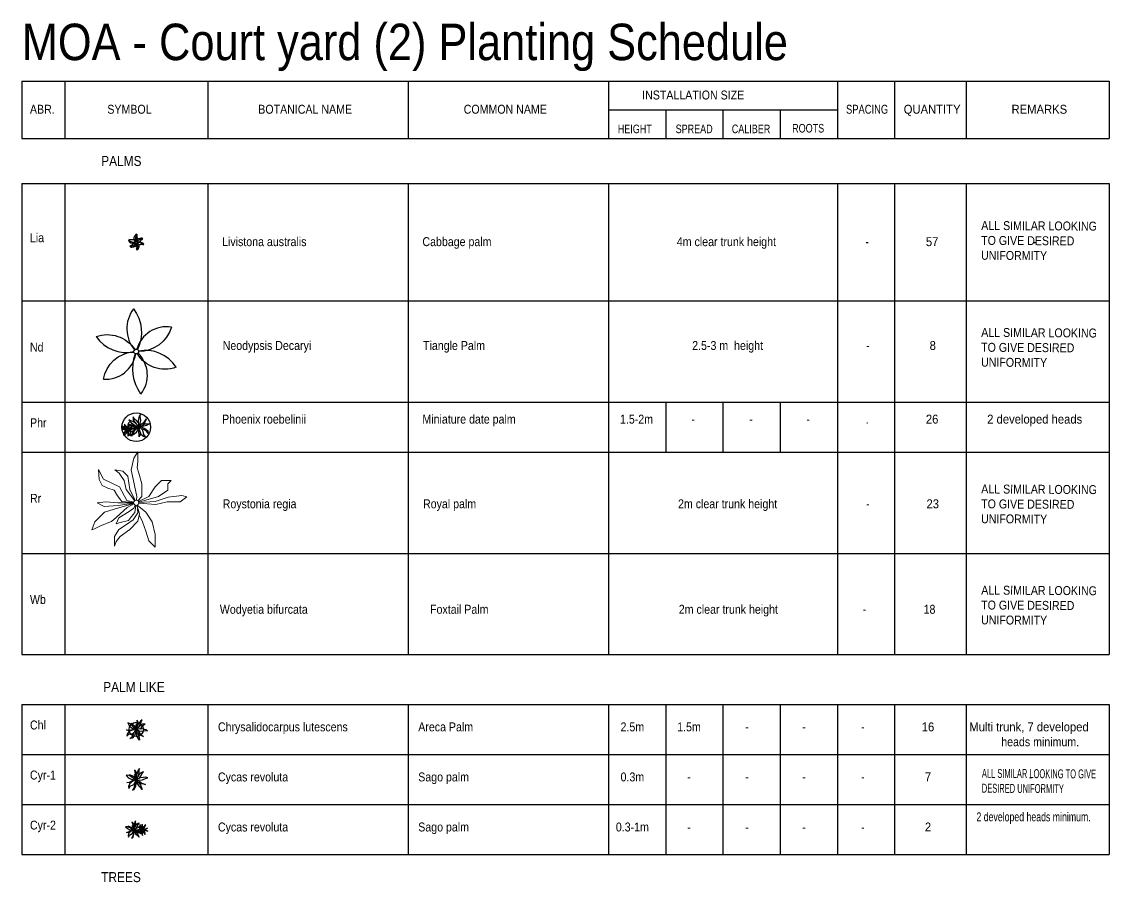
# Model space of a CAD drawing. Extents: x -2743 to -1606, y 314 to 679.
# Drawn here: x -1854.1 to -1778.1, y 579.7 to 639.9 of the extents above; entities that cross this region are included whole.
import ezdxf
from ezdxf.enums import TextEntityAlignment as Align

# ---------------------------------------------------------------- set-up
doc = ezdxf.new("R2010")
doc.units = 0
doc.header["$MEASUREMENT"] = 0
for name, color, linetype in [('Chrysalidocarpus lutescens', 71, 'Continuous'), ('Cycas revoluta', 71, 'Continuous'), ('Cycas revoluta-2HEAD', 71, 'Continuous'), ('L-PLNT-TAB', 1, 'Continuous'), ('LA-PALM-Livistona australis', 71, 'Continuous'), ('LA-PLNT-DESIGN TEXT', 63, 'Continuous'), ('LA-PLNT-TABLE LINE', 202, 'Continuous'), ('Neodypsis Decaryi', 71, 'Continuous'), ('Phoenix roebelinii', 71, 'Continuous')]:
    doc.layers.add(name, color=color, linetype=linetype)
doc.layers.add('L-Palm-Roystonia regia', color=71, linetype='Continuous', lineweight=0)
doc.styles.add('PLNT-LEG', font='arial.ttf', dxfattribs={"width": 0.85})

# ---------------------------------------------------------------- blocks, each defined once
blk = doc.blocks.new('TABLE HEAD')
at = {"layer": 'L-PLNT-TAB'}
for p, q in [((0, 4000), (0, 0)), ((0, 4000), (76000, 4000)), ((3000, 4000), (3000, 0)), ((13000, 4000), (13000, 0)), ((27000, 4000), (27000, 0)), ((41000, 4000), (41000, 0)), ((57000, 4000), (57000, 0)), ((57000, 4000), (57000, 0)), ((61000, 4000), (61000, 0)), ((66000, 4000), (66000, 0)), ((76000, 4000), (76000, 0)), ((41000, 2000), (57000, 2000)), ((45000, 2000), (45000, 0)), ((49000, 2000), (49000, 0)), ((49000, 2000), (49000, 0)), ((53000, 2000), (53000, 0)), ((53000, 2000), (53000, 0)), ((0, 0), (76000, 0))]:
    blk.add_line(p, q, dxfattribs=at)
at = {"style": 'PLNT-LEG', "width": 0.85}
blk.add_text('INSTALLATION SIZE', height=625, dxfattribs=at).set_placement((46924, 3038), align=Align.MIDDLE_CENTER)
at = {"style": 'PLNT-LEG'}
for s, height, width, p in [('ABR.', 625, 0.85, (1439, 1729)), ('SYMBOL', 625, 0.85, (7527, 1729)), ('BOTANICAL NAME', 625, 0.85, (19806, 1729)), ('COMMON NAME', 625, 0.85, (33792, 1729)), ('SPACING', 625, 0.75, (59078, 1729)), ('QUANTITY', 625, 0.9, (63622, 1729)), ('REMARKS', 625, 0.9, (71114, 1729)), ('HEIGHT', 600, 0.75, (42844, 370)), ('SPREAD', 600, 0.75, (46992, 370)), ('CALIBER', 600, 0.75, (50966, 370)), ('ROOTS', 600, 0.75, (54958, 415))]:
    blk.add_text(s, height=height, dxfattribs=dict(at, width=width)).set_placement(p, align=Align.CENTER)
blk = doc.blocks.new('PL-TAB')
at = {"style": 'PLNT-LEG'}
for tag, width, p in [('ABRV.', 0.85, (1.439, 0)), ('SYMBOL', 0.85, (7.527, 0)), ('HEIGHT', 0.85, (42.963, 0)), ('SPREAD', 0.85, (46.921, 0)), ('CALIBER', 0.85, (50.966, 0)), ('ROOTS', 0.85, (54.958, 0)), ('SPACING', 0.75, (59.078, 0)), ('QUANTITY', 0.9, (63.622, 0)), ('REMARKS', 0.9, (69.211, 0))]:
    blk.add_attdef(tag, text='', height=0.625, dxfattribs=dict(at, width=width)).set_placement(p, align=Align.CENTER)
at = {"style": 'PLNT-LEG', "width": 0.85}
for tag, p in [('BOTANICAL-NAME', (14, 0)), ('COMMON-NAME', (28, 0))]:
    blk.add_attdef(tag, p, '', height=0.625, dxfattribs=at)
blk = doc.blocks.new('PL-B-LA-PL-TAB')
at = {"style": 'PLNT-LEG'}
for tag, width, p in [('ABRV.', 0.85, (1.439, 0)), ('SYMBOL', 0.85, (7.527, 0)), ('HEIGHT', 0.85, (42.963, 0)), ('SPREAD', 0.85, (46.921, 0)), ('CALIBER', 0.85, (50.966, 0)), ('ROOTS', 0.85, (54.958, 0)), ('SPACING', 0.75, (59.078, 0)), ('QUANTITY', 0.9, (63.622, 0)), ('REMARKS', 0.9, (69.211, 0))]:
    blk.add_attdef(tag, text='', height=0.625, dxfattribs=dict(at, width=width)).set_placement(p, align=Align.CENTER)
at = {"style": 'PLNT-LEG', "width": 0.85}
for tag, p in [('BOTANICAL-NAME', (14, 0)), ('COMMON-NAME', (28, 0))]:
    blk.add_attdef(tag, p, '', height=0.625, dxfattribs=at)
blk = doc.blocks.new('LIVISTONA AUSTRALIS')
blk.add_circle((0, 0), 0.0629)
for centre, radius, start, end in [((-0.107, 0.663), 0.673, 229.68436, 273.80141), ((-0.456, -0.099), 0.261, 78.04568, 108.19508), ((-0.33, 0.192), 0.212, 192.50095, 230.19917), ((-0.138, 0.633), 0.63, 230.65565, 276.8738), ((-0.241, 0.226), 0.299, 221.18147, 303.33505), ((-0.201, -2.293), 2.457, 91.45419, 94.67535), ((-0.233, 0.01), 0.157, 3.92858, 101.40373), ((0.078, 0.276), 0.244, 127.85507, 243.77638), ((0.095, 0.365), 0.197, 102.18659, 148.21831), ((0.463, 0.229), 0.526, 142.40689, 199.55913), ((0.407, 0.262), 0.462, 140.54872, 205.87597), ((-0.173, 0.251), 0.243, 308.99166, 13.85829), ((0.228, 0.055), 0.196, 96.86902, 182.12721), ((0.701, -0.71), 1.001, 104.37922, 131.3981), ((0.241, 0.388), 0.195, 164.13274, 203.79742), ((0.631, -0.511), 0.791, 103.04443, 136.93758), ((-0.02, 0.499), 0.0932, 322.12908, 37.26777), ((0.143, 0.187), 0.175, 240.26261, 328.91487), ((0.209, -0.139), 0.186, 121.99405, 135.59986), ((0.209, 0.472), 0.222, 268.72557, 299.90446), ((0.209, -0.139), 0.186, 53.63483, 77.81061), ((0.463, -0.039), 0.217, 107.81394, 141.40431), ((0.377, 0.119), 0.17, 58.78141, 109.61161), ((1.865, 2.656), 3.063, 239.71197, 241.98015), ((0.323, 0.301), 0.151, 298.78355, 346.0482), ((-0.392, 0.129), 0.418, 261.58741, 332.72806), ((-0.344, -0.376), 0.139, 96.52893, 140.23022), ((-0.393, 0.093), 0.383, 261.6342, 337.12415), ((-0.341, -0.222), 0.127, 211.9111, 290.68495), ((-0.472, 0.024), 0.285, 293.0934, 317.99012), ((-0.377, 0.559), 0.904, 275.13242, 284.97791), ((-0.088, -0.262), 0.197, 77.26735, 150.7864), ((-0.186, -0.151), 0.168, 284.88341, 25.84511), ((0.251, -0.21), 0.264, 146.0736, 211.04067), ((0.144, -0.465), 0.124, 166.56124, 214.50336), ((-0.25, -0.312), 0.368, 323.76994, 42.45898), ((-0.104, -0.39), 0.136, 339.6927, 18.51595), ((-0.284, -0.296), 0.406, 324.36677, 37.30448), ((0.036, -0.404), 0.131, 272.26963, 347.75922), ((-0.046, -0.291), 0.253, 326.20407, 68.65024), ((0.058, -0.931), 0.909, 59.05194, 90.12902), ((-0.021, -1.083), 1.08, 59.60166, 85.48603), ((0.26, 0.032), 0.195, 196.65273, 281.07857), ((0.336, -1.196), 1.038, 82.84242, 92.10817), ((0.389, -0.187), 0.144, 13.40025, 75.28381), ((0.489, -0.115), 0.0561, 245.35709, 316.40205)]:
    blk.add_arc(centre, radius, start, end)
blk.add_text('LANDCADD 1987', height=0.000000589, rotation=225).set_placement((-0.008, 0.007))
blk = doc.blocks.new('Phoenix roebelinii')
for p, q in [((-2.81, 1.3), (-2.97, 2.05)), ((-2.97, 2.05), (-2.51, 1.47)), ((-1.93, 0.6), (-2.81, 1.3)), ((-2.51, 1.47), (-1.59, 0.88)), ((-1.52, 2.96), (-2.17, 3.08)), ((-2.17, 3.08), (-1.58, 2.41)), ((-0.95, 0.18), (-1.93, 0.6)), ((-1.59, 0.88), (-0.85, 0.68)), ((-1.58, 2.41), (-1.32, 1.14)), ((-0.72, 2.37), (-1.52, 2.96)), ((-1.32, 1.14), (-0.65, 0.5)), ((-0.95, 0.18), (-0.12, 0.02)), ((-0.23, 1.23), (-0.72, 2.37)), ((-0.65, 0.5), (-0.1, 0.08)), ((-0.02, 0.12), (-0.23, 1.23)), ((-0.58, -0.03), (-1.17, -0.04)), ((0.21, -1.18), (0.66, -1.76)), ((0.66, -1.76), (1.27, -2.16)), ((1.27, -2.16), (1.78, -2.91))]:
    blk.add_line(p, q)
for points in [[(-0.09, -0.09), (-0.72, -0.77), (-1.64, -1.41), (-2.33, -2.43), (-1.83, -1.32), (-1.13, -0.32), (-0.48, 0.02), (-0.12, 0.01)], [(-0.45, 1.81), (-0.5, 2.44), (-0.17, 3.19), (-0.21, 2.32), (0.03, 1.27), (0.11, 0.61)], [(0.07, 0.1), (0.54, 0.73), (1.15, 1.18), (1.81, 1.9), (2.16, 2.78)], [(0.11, 0.05), (1.13, 0.55), (1.98, 1.67), (1.39, 1.44)], [(0.48, -0.06), (1.07, -0.17), (1.8, 0.07), (1.06, 0.08), (0.46, 0.22)], [(-1.27, -0.52), (-2.1, -0.89), (-3.56, -1.03), (-2.85, -0.69), (-2.36, -0.31), (-1.17, -0.04)], [(-0.06, -0.11), (-0.46, -0.92), (-0.6, -1.89), (-0.36, -3.18), (-0.44, -3.73), (-0.09, -3.17), (0.08, -2.35), (0.16, -1.36), (0.01, -0.12)], [(0.09, -0.09), (1.02, -1), (1.88, -1.46), (2.77, -1.75), (3.11, -1.98), (2.76, -1.44), (1.87, -0.8), (1.08, -0.3), (0.55, -0.09), (0.12, -0.02)], [(1.78, -2.91), (1.7, -2.02), (1.33, -1.39), (0.68, -0.7)], [(1.68, -0.7), (2.16, -0.71), (2.84, -0.43), (3.08, -0.23), (2.52, -0.26), (1.55, -0.26), (0.97, -0.19)]]:
    blk.add_lwpolyline(points)
blk.add_circle((0, 0), 0.131)
blk.add_arc((3.17, -0.24), 3.18, 108.5551, 173.4273)
blk = doc.blocks.new('Phoenix roebelinii-2HEAD')
at = {"layer": 'Defpoints'}
blk.add_circle((0, 0), 1, dxfattribs=at)
at = {"layer": 'Phoenix roebelinii', "rotation": 297.2304337631967}
for p, xscale, yscale, zscale in [((-0.124, 0.132), 0.2279622807606665, 0.2279622807606665, 0.2279622807606665), ((0.438, -0.426), 0.1367773684563999, 0.1367773684563999, 0.1367773684563999)]:
    blk.add_blockref('Phoenix roebelinii', p, dxfattribs=dict(at, xscale=xscale, yscale=yscale, zscale=zscale))
blk = doc.blocks.new('Roystonia regia')
at = {"layer": 'L-Palm-Roystonia regia'}
for p, q in [((-0.162, 3.117), (-0.346, 2.308)), ((0.123, 3.554), (-0.162, 3.117)), ((0.123, 2.898), (0.123, 3.554)), ((-2.63, 2.33), (-2.589, 1.631)), ((-2.283, 1.653), (-2.63, 2.33)), ((-1.488, 2.308), (-1.182, 2.068)), ((-0.937, 2.221), (-1.488, 2.308)), ((-0.346, 2.308), (-0.121, 1.216)), ((0.062, 2.439), (0.123, 2.898)), ((0.185, 2.068), (0.062, 2.439)), ((-2.589, 1.631), (-2.385, 1.216)), ((-1.161, 1.106), (-2.283, 1.653)), ((-1.182, 2.068), (-0.835, 1.565)), ((-0.59, 1.85), (-0.937, 2.221)), ((-0.835, 1.565), (-0.692, 0.932)), ((-0.448, 0.932), (-0.59, 1.85)), ((0.388, 1.325), (0.185, 2.068)), ((1.33, 1.108), (1.774, 1.552)), ((1.774, 1.552), (2.439, 1.552)), ((2.439, 1.552), (2.217, 1.33)), ((-2.385, 1.216), (-1.977, 1.019)), ((-1.977, 1.019), (-1.549, 0.888)), ((-1.549, 0.888), (-1.304, 0.495)), ((-0.652, 0.167), (-1.161, 1.106)), ((-0.692, 0.932), (-0.107, 0.144)), ((-0.078, 0.162), (-0.448, 0.932)), ((-0.121, 1.216), (0.042, 0.429)), ((0.388, 0.451), (0.388, 1.325)), ((0.887, 0.443), (1.33, 1.108)), ((2.217, 0.887), (1.552, 0.443)), ((2.217, 1.33), (2.217, 0.887)), ((-2.732, -0.008), (-2.12, 0.058)), ((-2.12, 0.058), (-1.284, -0.008)), ((-1.304, 0.495), (-0.998, 0.08)), ((-0.998, 0.08), (-0.179, 0.014)), ((-0.174, 0.045), (-0.652, 0.167)), ((0.042, 0.429), (0.018, 0.179)), ((0.117, 0.136), (0.388, 0.451)), ((0.161, 0.08), (0.887, 0.443)), ((1.552, 0.443), (0.173, 0.049)), ((0.179, 0.014), (1.327, 0.101)), ((1.327, 0.101), (2.224, 0.386)), ((2.163, 0.058), (1.368, -0.117)), ((3.06, 0.058), (2.163, 0.058)), ((2.224, 0.386), (3.183, 0.517)), ((3.529, 0.407), (3.06, 0.058)), ((3.183, 0.517), (3.529, 0.407)), ((-2.242, -0.27), (-2.732, -0.008)), ((-2.217, -0.665), (-2.439, -0.887)), ((-1.263, -0.183), (-2.242, -0.27)), ((-1.552, -0.443), (-2.217, -0.665)), ((-0.173, -0.049), (-1.552, -0.443)), ((-1.386, -1.013), (-0.631, -0.335)), ((-1.284, -0.008), (-0.18, -0.001)), ((-0.178, -0.026), (-1.263, -0.183)), ((-0.488, -0.62), (-1.223, -1.057)), ((-0.631, -0.335), (-0.159, -0.084)), ((-0.162, -0.379), (-0.488, -0.62)), ((-0.325, -0.969), (-0.101, -0.685)), ((-0.203, -1.188), (0.123, -0.707)), ((-0.071, -0.166), (-0.162, -0.379)), ((-0.101, -0.685), (-0.026, -0.178)), ((0.05, -0.173), (0.225, -0.773)), ((0.062, -0.161), (0.665, -0.665)), ((0.123, -0.707), (0.062, -0.161)), ((1.368, -0.117), (0.179, -0.015)), ((0.665, -0.665), (1.108, -1.33)), ((-2.882, -1.33), (-3.099, -1.887)), ((-2.439, -0.887), (-2.882, -1.33)), ((-2.487, -1.603), (-1.732, -1.297)), ((-1.732, -1.297), (-1.386, -1.013)), ((-1.223, -1.057), (-1.406, -1.472)), ((-1.406, -1.472), (-1.121, -1.385)), ((-1.223, -1.865), (-0.611, -1.472)), ((-1.121, -1.385), (-0.55, -1.232)), ((-0.611, -1.472), (-0.203, -1.188)), ((-0.55, -1.232), (-0.325, -0.969)), ((0.123, -1.275), (-0.448, -1.865)), ((0.225, -0.773), (0.123, -1.275)), ((0.443, -1.33), (0.222, -0.887)), ((0.665, -1.995), (0.443, -1.33)), ((1.108, -1.33), (1.33, -2.217)), ((-3.099, -1.887), (-2.915, -1.821)), ((-2.915, -1.821), (-2.487, -1.603)), ((-1.508, -2.368), (-1.223, -1.865)), ((-0.448, -1.865), (-1.121, -2.368)), ((0.887, -2.66), (0.665, -1.995)), ((1.33, -2.217), (1.33, -3.104)), ((-1.528, -3.023), (-1.508, -2.368)), ((-1.406, -2.717), (-1.528, -3.023)), ((-1.121, -2.368), (-1.406, -2.717)), ((1.33, -3.104), (0.887, -2.66))]:
    blk.add_line(p, q, dxfattribs=at)
blk.add_circle((0, 0), 0.18, dxfattribs=at)
blk = doc.blocks.new('Neodypsis Decaryi')
at = {"extrusion": (0, 0, -1)}
blk.add_lwpolyline([(0.093, 0.003, 1), (-0.093, -0.003, 1), (0.093, 0.003)], format="xyb", close=True, dxfattribs=at)
for centre, radius, start, end in [((0.894, 0.882), 1.256, 142.4942, 220.3419), ((1.175, -0.244), 1.2, 81.4206, 163.8052), ((-0.347, 1.425), 1.467, 215.2636, 280.0425), ((0.354, -1.358), 1.403, 32.6241, 100.807), ((-1.183, 0.121), 1.189, 266.3415, 349.6439), ((-0.748, -0.91), 1.178, 321.7607, 46.0455)]:
    blk.add_arc(centre, radius, start, end)
for centre, radius, start, end in [((1.299, 0.746), 1.498, 143.0418, 206.2822), ((-0.084, 1.323), 1.325, 196.6724, 269.5975), ((1.118, -0.633), 1.285, 70.586, 146.2886), ((-0.005, -1.282), 1.282, 9.7222, 85.6128), ((-1.597, -0.657), 1.726, 325.2885, 19.2592), ((-1.097, 0.539), 1.222, 248.9279, 329.4419)]:
    blk.add_arc(centre, radius, start, end, dxfattribs=at)
blk = doc.blocks.new('Chrysalidocarpus lutescens')
at = {"layer": 'Chrysalidocarpus lutescens'}
for p, q in [((0.252, 0.044), (0.374, 0.141)), ((0.374, 0.141), (0.461, 0.27)), ((0.461, 0.27), (0.621, 0.379)), ((-0.632, -0.323), (-0.657, -0.463)), ((-0.657, -0.463), (-0.513, -0.337)), ((-0.506, -0.154), (-0.632, -0.323)), ((-0.513, -0.337), (-0.243, -0.281)), ((-0.263, -0.048), (-0.506, -0.154)), ((-0.436, -0.633), (-0.314, -0.536)), ((-0.277, -0.598), (-0.436, -0.633)), ((-0.314, -0.536), (-0.186, -0.338)), ((-0.128, -0.412), (-0.277, -0.598)), ((-0.026, -0.005), (-0.263, -0.048)), ((-0.243, -0.281), (-0.107, -0.139)), ((-0.186, -0.338), (-0.144, -0.181)), ((-0.037, -0.203), (-0.128, -0.412)), ((-0.107, -0.139), (-0.016, -0.021)), ((-0.037, -0.203), (-0.005, -0.026)), ((0.007, -0.125), (0.01, -0.25))]:
    blk.add_line(p, q, dxfattribs=at)
for points in [[(-0.385, -0.096), (-0.52, -0.106), (-0.679, -0.036), (-0.493, -0.045), (-0.27, 0.007), (-0.13, 0.023)], [(-0.021, 0.016), (-0.155, 0.116), (-0.251, 0.246), (-0.405, 0.386), (-0.592, 0.461)], [(-0.012, 0.024), (-0.116, 0.241), (-0.356, 0.421), (-0.307, 0.296)], [(0.014, 0.103), (0.036, 0.228), (-0.015, 0.384), (-0.016, 0.226), (-0.048, 0.098)], [(0.019, 0.019), (0.213, 0.217), (0.311, 0.402), (0.372, 0.589), (0.421, 0.662), (0.307, 0.588), (0.17, 0.398), (0.063, 0.229), (0.02, 0.118), (0.004, 0.026)], [(0.024, -0.012), (0.196, -0.098), (0.402, -0.128), (0.678, -0.076), (0.795, -0.093), (0.676, -0.02), (0.5, 0.017), (0.29, 0.035), (0.026, 0.003)], [(0.15, 0.358), (0.152, 0.461), (0.091, 0.605), (0.05, 0.656), (0.056, 0.538), (0.055, 0.33), (0.041, 0.206)], [(0.621, 0.379), (0.43, 0.362), (0.297, 0.283), (0.149, 0.145)], [(0.019, -0.018), (0.164, -0.154), (0.301, -0.35), (0.518, -0.497), (0.281, -0.389), (0.069, -0.241), (-0.005, -0.102), (-0.001, -0.027)], [(0.111, -0.271), (0.19, -0.448), (0.218, -0.759), (0.147, -0.608), (0.066, -0.502), (0.01, -0.25)]]:
    blk.add_lwpolyline(points, dxfattribs=at)
for radius in [0.5, 0.028]:
    blk.add_circle((0, 0), radius, dxfattribs=at)
blk.add_arc((0.051, 0.676), 0.678, 198.55511, 263.42729, dxfattribs=at)
blk = doc.blocks.new('CYCAS REVOLUTA')
at = {"linetype": 'ByBlock'}
for points in [[(0.014, 0.025), (0.152, 0.27), (0.199, 0.477), (0.209, 0.678), (0.238, 0.762), (0.145, 0.66), (0.061, 0.436), (0.002, 0.242), (-0.012, 0.121), (-0.003, 0.028)], [(-0.026, 0.01), (-0.183, 0.073), (-0.312, 0.175), (-0.5, 0.272), (-0.704, 0.296)], [(-0.019, 0.022), (-0.178, 0.206), (-0.462, 0.319), (-0.38, 0.21)], [(0.05, 0.4), (0.027, 0.493), (-0.071, 0.619), (-0.125, 0.658), (-0.088, 0.543), (-0.034, 0.339), (-0.014, 0.214)], [(-0.014, 0.105), (-0.026, 0.234), (-0.116, 0.374), (-0.076, 0.218), (-0.073, 0.084)], [(0.019, 0.005), (-0.019, -0.005)], [(0.005, -0.019), (-0.005, 0.019)], [(0.028, -0.006), (0.219, -0.044), (0.429, -0.019), (0.687, 0.105), (0.806, 0.119), (0.67, 0.16), (0.487, 0.15), (0.276, 0.112), (0.026, 0.011)], [(0.236, 0.11), (0.331, 0.238), (0.381, 0.388), (0.51, 0.537), (0.327, 0.47), (0.217, 0.357), (0.108, 0.182)], [(-0.353, -0.197), (-0.483, -0.242), (-0.658, -0.216), (-0.473, -0.175), (-0.267, -0.065), (-0.134, -0.012)], [(-0.026, -0.012), (-0.245, -0.117), (-0.456, -0.286), (-0.535, -0.485), (-0.523, -0.63), (-0.415, -0.468), (-0.164, -0.341), (-0.069, -0.165), (-0.011, -0.026)], [(-0.093, -0.216), (-0.094, -0.382), (-0.167, -0.61), (-0.261, -0.738), (-0.113, -0.661), (-0.016, -0.439), (0.017, -0.21), (0.002, -0.028)], [(0.025, -0.013), (0.202, -0.107), (0.388, -0.264), (0.641, -0.351), (0.379, -0.308), (0.132, -0.219), (0.022, -0.101), (0.006, -0.028)], [(0.181, -0.237), (0.306, -0.39), (0.416, -0.688), (0.305, -0.559), (0.198, -0.476), (0.076, -0.243), (0.04, -0.121)]]:
    blk.add_lwpolyline(points, dxfattribs=at)
blk.add_lwpolyline([(-0.704, 0.296, 0.290309), (-0.028, -0.005, 0.290309)], format="xyb", dxfattribs=at)
blk.add_circle((0, 0), 0.0285, dxfattribs=at)
blk = doc.blocks.new('Cycas revoluta-2HEAD')
at = {"layer": 'Cycas revoluta'}
for p, xscale, yscale, zscale, rotation in [((-0.17, 0), 0.8, 0.8, 0.8, 4.06245357334644), ((0.427, 0), 0.4999999999999999, 0.4999999999999999, 0.4999999999999999, 44.14046176595571)]:
    blk.add_blockref('CYCAS REVOLUTA', p, dxfattribs=dict(at, xscale=xscale, yscale=yscale, zscale=zscale, rotation=rotation))

msp = doc.modelspace()

# ---------------------------------------------------------------- linework, layer by layer
at = {"layer": 'LA-PLNT-TABLE LINE', "extrusion": (1.27242e-07, -1.99549e-18, 1)}
for p, q in [((-1854.059, 620.348), (-1778.059, 620.349)), ((-1854.059, 613.275), (-1778.059, 613.275)), ((-1854.059, 613.275), (-1778.059, 613.275)), ((-1854.059, 609.775), (-1778.059, 609.775)), ((-1854.059, 602.702), (-1778.059, 602.702)), ((-1854.059, 595.628), (-1778.059, 595.628))]:
    msp.add_line(p, q, dxfattribs=at)
at = {"layer": 'LA-PLNT-TABLE LINE', "extrusion": (1.27242e-07, -1.99549e-18, 1), "elevation": -0.12}
for points in [[(-1854.059, 628.574), (-1778.059, 628.574)], [(-1854.059, 628.574), (-1854.059, 595.628)], [(-1851.059, 628.574), (-1851.059, 595.628)], [(-1841.059, 628.574), (-1841.059, 595.628)], [(-1827.059, 628.574), (-1827.059, 595.628)], [(-1813.059, 628.574), (-1813.059, 595.628)], [(-1797.059, 628.574), (-1797.059, 595.628)], [(-1793.059, 628.574), (-1793.059, 595.628)], [(-1788.059, 628.574), (-1788.059, 595.628)], [(-1778.059, 628.574), (-1778.059, 595.628)], [(-1809.059, 613.275), (-1809.059, 609.775)], [(-1805.059, 613.275), (-1805.059, 609.775)], [(-1801.059, 613.275), (-1801.059, 609.775)], [(-1854.059, 592.138), (-1854.059, 581.638)], [(-1854.059, 592.138), (-1778.059, 592.138)], [(-1851.059, 592.138), (-1851.059, 581.638)], [(-1841.059, 592.138), (-1841.059, 581.638)], [(-1827.059, 592.138), (-1827.059, 581.638)], [(-1813.059, 592.138), (-1813.059, 581.638)], [(-1809.059, 592.138), (-1809.059, 581.638)], [(-1805.059, 592.138), (-1805.059, 581.638)], [(-1801.059, 592.138), (-1801.059, 581.638)], [(-1797.059, 592.138), (-1797.059, 581.638)], [(-1793.059, 592.138), (-1793.059, 581.638)], [(-1788.059, 592.138), (-1788.059, 581.638)], [(-1778.059, 592.138), (-1778.059, 581.638)], [(-1854.059, 588.638), (-1778.059, 588.638)], [(-1854.059, 588.638), (-1778.059, 588.638)], [(-1854.059, 585.138), (-1778.059, 585.138)], [(-1854.059, 581.638), (-1778.059, 581.638)]]:
    msp.add_lwpolyline(points, dxfattribs=at)

# ---------------------------------------------------------------- block references
at = {"layer": 'Chrysalidocarpus lutescens', "extrusion": (1.27242e-07, -1.99549e-18, 1), "rotation": 8.65857215290934e-05}
msp.add_blockref('Chrysalidocarpus lutescens', (-1846.059, 590.388, 0), dxfattribs=at)
at = {"layer": 'Cycas revoluta', "extrusion": (1.27242e-07, -1.99549e-18, 1), "rotation": 8.65857215290934e-05}
msp.add_blockref('CYCAS REVOLUTA', (-1846.059, 586.888, 0), dxfattribs=at)
at = {"layer": 'Cycas revoluta-2HEAD', "extrusion": (1.27242e-07, -1.99549e-18, 1), "rotation": 8.65857215290934e-05}
msp.add_blockref('Cycas revoluta-2HEAD', (-1846.059, 583.388, 0), dxfattribs=at)
at = {"layer": 'L-Palm-Roystonia regia', "extrusion": (1.27242e-07, -1.99549e-18, 1), "rotation": 8.65857215290934e-05}
msp.add_blockref('Roystonia regia', (-1846.059, 606.238, 0), dxfattribs=at)
at = {"layer": 'LA-PALM-Livistona australis', "extrusion": (1.27242e-07, -1.99549e-18, 1), "rotation": 8.65857215290934e-05}
msp.add_blockref('LIVISTONA AUSTRALIS', (-1846.059, 624.461, 0), dxfattribs=at)
at = {"layer": 'LA-PLNT-DESIGN TEXT', "extrusion": (1.27242e-07, -1.99549e-18, 1), "xscale": 0.001000000047497451, "yscale": 0.001000000047497451, "zscale": 0.001000000047497451}
msp.add_blockref('TABLE HEAD', (-1854.059, 631.713, 0), dxfattribs=at)
at = {"layer": 'LA-PLNT-DESIGN TEXT', "extrusion": (1.27242e-07, -1.99549e-18, 1)}
ref = msp.add_blockref('PL-TAB', (-1854.059, 624.185, 0), dxfattribs=dict(at, rotation=8.65857215290934e-05))
ref.add_attrib('REMARKS', '-', dxfattribs={"layer": '0', "extrusion": (1.27242e-07, -1.99549e-18, 1), "height": 0.625, "rotation": 0.00009, "style": 'PLNT-LEG', "width": 0.9}).set_placement((-1783.268, 624.185, 0), align=Align.CENTER)
ref.add_attrib('QUANTITY', '57', dxfattribs={"layer": '0', "extrusion": (1.27242e-07, -1.99549e-18, 1), "height": 0.625, "rotation": 0.00009, "style": 'PLNT-LEG', "width": 0.9}).set_placement((-1790.437, 624.185, 0), align=Align.CENTER)
ref.add_attrib('SPACING', '-', dxfattribs={"layer": '0', "extrusion": (1.27242e-07, -1.99549e-18, 1), "height": 0.625, "rotation": 0.00009, "style": 'PLNT-LEG', "width": 0.75}).set_placement((-1794.982, 624.185, 0), align=Align.CENTER)
ref.add_attrib('HEIGHT', '4m clear trunk height', dxfattribs={"layer": '0', "extrusion": (1.27242e-07, -1.99549e-18, 1), "height": 0.625, "rotation": 0.00009, "style": 'PLNT-LEG', "width": 0.85}).set_placement((-1804.814, 624.185, 0), align=Align.CENTER)
ref.add_attrib('COMMON-NAME', 'Cabbage palm', (-1826.059, 624.185, 0), dxfattribs={"layer": '0', "extrusion": (1.27242e-07, -1.99549e-18, 1), "height": 0.625, "rotation": 0.00009, "style": 'PLNT-LEG', "width": 0.85})
ref.add_attrib('BOTANICAL-NAME', 'Livistona australis', (-1840.059, 624.185, 0), dxfattribs={"layer": '0', "extrusion": (1.27242e-07, -1.99549e-18, 1), "height": 0.625, "rotation": 0.00009, "style": 'PLNT-LEG', "width": 0.85})
ref.add_attrib('ABRV.', 'Lia', dxfattribs={"layer": '0', "extrusion": (1.27242e-07, -1.99549e-18, 1), "height": 0.625, "rotation": 0.00009, "style": 'PLNT-LEG', "width": 0.85}).set_placement((-1852.991, 624.461, 0), align=Align.CENTER)
ref = msp.add_blockref('PL-B-LA-PL-TAB', (-1854.015, 616.925, 0), dxfattribs=dict(at, rotation=8.65857215290934e-05))
ref.add_attrib('QUANTITY', '8', dxfattribs={"layer": '0', "extrusion": (1.27242e-07, -1.99549e-18, 1), "height": 0.625, "rotation": 0.00009, "style": 'PLNT-LEG', "width": 0.9}).set_placement((-1790.393, 616.925, 0), align=Align.CENTER)
ref.add_attrib('SPACING', '-', dxfattribs={"layer": '0', "extrusion": (1.27242e-07, -1.99549e-18, 1), "height": 0.625, "rotation": 0.00009, "style": 'PLNT-LEG', "width": 0.75}).set_placement((-1794.937, 616.925, 0), align=Align.CENTER)
ref.add_attrib('HEIGHT', '2.5-3 m  height', dxfattribs={"layer": '0', "extrusion": (1.27242e-07, -1.99549e-18, 1), "height": 0.625, "rotation": 0.00009, "style": 'PLNT-LEG', "width": 0.85}).set_placement((-1804.73, 616.925, 0), align=Align.CENTER)
ref.add_attrib('COMMON-NAME', 'Tiangle Palm', (-1826.015, 616.925, 0), dxfattribs={"layer": '0', "extrusion": (1.27242e-07, -1.99549e-18, 1), "height": 0.625, "rotation": 0.00009, "style": 'PLNT-LEG', "width": 0.85})
ref.add_attrib('BOTANICAL-NAME', 'Neodypsis Decaryi', (-1840.015, 616.925, 0), dxfattribs={"layer": '0', "extrusion": (1.27242e-07, -1.99549e-18, 1), "height": 0.625, "rotation": 0.00009, "style": 'PLNT-LEG', "width": 0.85})
ref.add_attrib('ABRV.', 'Nd', dxfattribs={"layer": '0', "extrusion": (1.27242e-07, -1.99549e-18, 1), "height": 0.625, "rotation": 0.00009, "style": 'PLNT-LEG', "width": 0.85}).set_placement((-1853.012, 616.812, 0), align=Align.CENTER)
ref = msp.add_blockref('PL-TAB', (-1854.059, 611.775, 0), dxfattribs=dict(at, rotation=8.65857215290934e-05))
ref.add_attrib('REMARKS', '2 developed heads', dxfattribs={"layer": '0', "extrusion": (1.27242e-07, -1.99549e-18, 1), "height": 0.625, "rotation": 0.00009, "style": 'PLNT-LEG', "width": 0.9}).set_placement((-1783.268, 611.775, 0), align=Align.CENTER)
ref.add_attrib('QUANTITY', '26', dxfattribs={"layer": '0', "extrusion": (1.27242e-07, -1.99549e-18, 1), "height": 0.625, "rotation": 0.00009, "style": 'PLNT-LEG', "width": 0.9}).set_placement((-1790.437, 611.775, 0), align=Align.CENTER)
ref.add_attrib('SPACING', '.', dxfattribs={"layer": '0', "extrusion": (1.27242e-07, -1.99549e-18, 1), "height": 0.625, "rotation": 0.00009, "style": 'PLNT-LEG', "width": 0.75}).set_placement((-1794.982, 611.775, 0), align=Align.CENTER)
ref.add_attrib('ROOTS', '-', dxfattribs={"layer": '0', "extrusion": (1.27242e-07, -1.99549e-18, 1), "height": 0.625, "rotation": 0.00009, "style": 'PLNT-LEG', "width": 0.85}).set_placement((-1799.101, 611.775, 0), align=Align.CENTER)
ref.add_attrib('CALIBER', '-', dxfattribs={"layer": '0', "extrusion": (1.27242e-07, -1.99549e-18, 1), "height": 0.625, "rotation": 0.00009, "style": 'PLNT-LEG', "width": 0.85}).set_placement((-1803.093, 611.775, 0), align=Align.CENTER)
ref.add_attrib('SPREAD', '-', dxfattribs={"layer": '0', "extrusion": (1.27242e-07, -1.99549e-18, 1), "height": 0.625, "rotation": 0.00009, "style": 'PLNT-LEG', "width": 0.85}).set_placement((-1807.139, 611.775, 0), align=Align.CENTER)
ref.add_attrib('HEIGHT', '1.5-2m', dxfattribs={"layer": '0', "extrusion": (1.27242e-07, -1.99549e-18, 1), "height": 0.625, "rotation": 0.00009, "style": 'PLNT-LEG', "width": 0.85}).set_placement((-1811.096, 611.775, 0), align=Align.CENTER)
ref.add_attrib('COMMON-NAME', 'Miniature date palm', (-1826.059, 611.775, 0), dxfattribs={"layer": '0', "extrusion": (1.27242e-07, -1.99549e-18, 1), "height": 0.625, "rotation": 0.00009, "style": 'PLNT-LEG', "width": 0.85})
ref.add_attrib('BOTANICAL-NAME', 'Phoenix roebelinii', (-1840.059, 611.775, 0), dxfattribs={"layer": '0', "extrusion": (1.27242e-07, -1.99549e-18, 1), "height": 0.625, "rotation": 0.00009, "style": 'PLNT-LEG', "width": 0.85})
ref.add_attrib('ABRV.', 'Phr', dxfattribs={"layer": '0', "extrusion": (1.27242e-07, -1.99549e-18, 1), "height": 0.625, "rotation": 0.00009, "style": 'PLNT-LEG', "width": 0.85}).set_placement((-1852.904, 611.525, 0), align=Align.CENTER)
ref = msp.add_blockref('PL-B-LA-PL-TAB', (-1854.015, 605.854, 0), dxfattribs=dict(at, rotation=8.65857215290934e-05))
ref.add_attrib('QUANTITY', '23', dxfattribs={"layer": '0', "extrusion": (1.27242e-07, -1.99549e-18, 1), "height": 0.625, "rotation": 0.00009, "style": 'PLNT-LEG', "width": 0.9}).set_placement((-1790.393, 605.855, 0), align=Align.CENTER)
ref.add_attrib('SPACING', '-', dxfattribs={"layer": '0', "extrusion": (1.27242e-07, -1.99549e-18, 1), "height": 0.625, "rotation": 0.00009, "style": 'PLNT-LEG', "width": 0.75}).set_placement((-1794.937, 605.855, 0), align=Align.CENTER)
ref.add_attrib('HEIGHT', '2m clear trunk height', dxfattribs={"layer": '0', "extrusion": (1.27242e-07, -1.99549e-18, 1), "height": 0.625, "rotation": 0.00009, "style": 'PLNT-LEG', "width": 0.85}).set_placement((-1804.73, 605.855, 0), align=Align.CENTER)
ref.add_attrib('COMMON-NAME', 'Royal palm', (-1826.015, 605.855, 0), dxfattribs={"layer": '0', "extrusion": (1.27242e-07, -1.99549e-18, 1), "height": 0.625, "rotation": 0.00009, "style": 'PLNT-LEG', "width": 0.85})
ref.add_attrib('BOTANICAL-NAME', 'Roystonia regia', (-1840.015, 605.854, 0), dxfattribs={"layer": '0', "extrusion": (1.27242e-07, -1.99549e-18, 1), "height": 0.625, "rotation": 0.00009, "style": 'PLNT-LEG', "width": 0.85})
ref.add_attrib('ABRV.', 'Rr', dxfattribs={"layer": '0', "extrusion": (1.27242e-07, -1.99549e-18, 1), "height": 0.625, "rotation": 0.00009, "style": 'PLNT-LEG', "width": 0.85}).set_placement((-1853.09, 606.238, 0), align=Align.CENTER)
ref = msp.add_blockref('PL-B-LA-PL-TAB', (-1854.244, 598.477, 0), dxfattribs=dict(at, rotation=8.65857215290934e-05))
ref.add_attrib('QUANTITY', '18', dxfattribs={"layer": '0', "extrusion": (1.27242e-07, -1.99549e-18, 1), "height": 0.625, "rotation": 0.00009, "style": 'PLNT-LEG', "width": 0.85}).set_placement((-1790.622, 598.478, 0), align=Align.CENTER)
ref.add_attrib('SPACING', '-', dxfattribs={"layer": '0', "extrusion": (1.27242e-07, -1.99549e-18, 1), "height": 0.625, "rotation": 0.00009, "style": 'PLNT-LEG', "width": 0.85}).set_placement((-1795.166, 598.478, 0), align=Align.CENTER)
ref.add_attrib('HEIGHT', '2m clear trunk height', dxfattribs={"layer": '0', "extrusion": (1.27242e-07, -1.99549e-18, 1), "height": 0.625, "rotation": 0.00009, "style": 'PLNT-LEG', "width": 0.85}).set_placement((-1804.677, 598.478, 0), align=Align.CENTER)
ref.add_attrib('COMMON-NAME', 'Foxtail Palm', (-1825.524, 598.478, 0), dxfattribs={"layer": '0', "extrusion": (1.27242e-07, -1.99549e-18, 1), "height": 0.625, "rotation": 0.00009, "style": 'PLNT-LEG', "width": 0.85})
ref.add_attrib('BOTANICAL-NAME', 'Wodyetia bifurcata', (-1840.217, 598.478, 0), dxfattribs={"layer": '0', "extrusion": (1.27242e-07, -1.99549e-18, 1), "height": 0.625, "rotation": 0.00009, "style": 'PLNT-LEG', "width": 0.85})
ref.add_attrib('ABRV.', 'Wb', dxfattribs={"layer": '0', "extrusion": (1.27242e-07, -1.99549e-18, 1), "height": 0.625, "rotation": 0.00009, "style": 'PLNT-LEG', "width": 0.85}).set_placement((-1852.93, 599.165, 0), align=Align.CENTER)
ref = msp.add_blockref('PL-TAB', (-1854.349, 590.256, 0), dxfattribs=dict(at, rotation=8.65857215290934e-05))
ref.add_attrib('REMARKS', 'Multi trunk, 7 developed ', dxfattribs={"layer": '0', "extrusion": (1.27242e-07, -1.99549e-18, 1), "height": 0.625, "rotation": 0.00009, "style": 'PLNT-LEG', "width": 0.9}).set_placement((-1783.557, 590.256, 0), align=Align.CENTER)
ref.add_attrib('QUANTITY', '16', dxfattribs={"layer": '0', "extrusion": (1.27242e-07, -1.99549e-18, 1), "height": 0.625, "rotation": 0.00009, "style": 'PLNT-LEG', "width": 0.9}).set_placement((-1790.727, 590.256, 0), align=Align.CENTER)
ref.add_attrib('SPACING', '-', dxfattribs={"layer": '0', "extrusion": (1.27242e-07, -1.99549e-18, 1), "height": 0.625, "rotation": 0.00009, "style": 'PLNT-LEG', "width": 0.75}).set_placement((-1795.271, 590.256, 0), align=Align.CENTER)
ref.add_attrib('ROOTS', '-', dxfattribs={"layer": '0', "extrusion": (1.27242e-07, -1.99549e-18, 1), "height": 0.625, "rotation": 0.00009, "style": 'PLNT-LEG', "width": 0.85}).set_placement((-1799.391, 590.256, 0), align=Align.CENTER)
ref.add_attrib('CALIBER', '-', dxfattribs={"layer": '0', "extrusion": (1.27242e-07, -1.99549e-18, 1), "height": 0.625, "rotation": 0.00009, "style": 'PLNT-LEG', "width": 0.85}).set_placement((-1803.383, 590.256, 0), align=Align.CENTER)
ref.add_attrib('SPREAD', '1.5m', dxfattribs={"layer": '0', "extrusion": (1.27242e-07, -1.99549e-18, 1), "height": 0.625, "rotation": 0.00009, "style": 'PLNT-LEG', "width": 0.85}).set_placement((-1807.428, 590.256, 0), align=Align.CENTER)
ref.add_attrib('HEIGHT', '2.5m', dxfattribs={"layer": '0', "extrusion": (1.27242e-07, -1.99549e-18, 1), "height": 0.625, "rotation": 0.00009, "style": 'PLNT-LEG', "width": 0.85}).set_placement((-1811.386, 590.256, 0), align=Align.CENTER)
ref.add_attrib('COMMON-NAME', 'Areca Palm', (-1826.349, 590.256, 0), dxfattribs={"layer": '0', "extrusion": (1.27242e-07, -1.99549e-18, 1), "height": 0.625, "rotation": 0.00009, "style": 'PLNT-LEG', "width": 0.85})
ref.add_attrib('BOTANICAL-NAME', 'Chrysalidocarpus lutescens', (-1840.349, 590.256, 0), dxfattribs={"layer": '0', "extrusion": (1.27242e-07, -1.99549e-18, 1), "height": 0.625, "rotation": 0.00009, "style": 'PLNT-LEG', "width": 0.85})
ref.add_attrib('ABRV.', 'Chl', dxfattribs={"layer": '0', "extrusion": (1.27242e-07, -1.99549e-18, 1), "height": 0.625, "rotation": 0.00009, "style": 'PLNT-LEG', "width": 0.85}).set_placement((-1852.929, 590.388, 0), align=Align.CENTER)
ref = msp.add_blockref('PL-TAB', (-1785.607, 589.213, 0), dxfattribs=dict(at, rotation=8.65857215290934e-05))
ref.add_attrib('BOTANICAL-NAME', 'heads minimum.', (-1785.607, 589.213, 0), dxfattribs={"layer": '0', "extrusion": (1.27242e-07, -1.99549e-18, 1), "height": 0.625, "rotation": 0.00009, "style": 'PLNT-LEG', "width": 0.85})
ref = msp.add_blockref('PL-TAB', (-1854.349, 586.756, 0), dxfattribs=dict(at, rotation=8.65857215290934e-05))
ref.add_attrib('REMARKS', '-', dxfattribs={"layer": '0', "extrusion": (1.27242e-07, -1.99549e-18, 1), "height": 0.625, "rotation": 0.00009, "style": 'PLNT-LEG', "width": 0.9}).set_placement((-1783.557, 586.756, 0), align=Align.CENTER)
ref.add_attrib('QUANTITY', '7', dxfattribs={"layer": '0', "extrusion": (1.27242e-07, -1.99549e-18, 1), "height": 0.625, "rotation": 0.00009, "style": 'PLNT-LEG', "width": 0.9}).set_placement((-1790.727, 586.756, 0), align=Align.CENTER)
ref.add_attrib('SPACING', '-', dxfattribs={"layer": '0', "extrusion": (1.27242e-07, -1.99549e-18, 1), "height": 0.625, "rotation": 0.00009, "style": 'PLNT-LEG', "width": 0.75}).set_placement((-1795.271, 586.756, 0), align=Align.CENTER)
ref.add_attrib('ROOTS', '-', dxfattribs={"layer": '0', "extrusion": (1.27242e-07, -1.99549e-18, 1), "height": 0.625, "rotation": 0.00009, "style": 'PLNT-LEG', "width": 0.85}).set_placement((-1799.391, 586.756, 0), align=Align.CENTER)
ref.add_attrib('CALIBER', '-', dxfattribs={"layer": '0', "extrusion": (1.27242e-07, -1.99549e-18, 1), "height": 0.625, "rotation": 0.00009, "style": 'PLNT-LEG', "width": 0.85}).set_placement((-1803.383, 586.756, 0), align=Align.CENTER)
ref.add_attrib('SPREAD', '-', dxfattribs={"layer": '0', "extrusion": (1.27242e-07, -1.99549e-18, 1), "height": 0.625, "rotation": 0.00009, "style": 'PLNT-LEG', "width": 0.85}).set_placement((-1807.428, 586.756, 0), align=Align.CENTER)
ref.add_attrib('HEIGHT', '0.3m', dxfattribs={"layer": '0', "extrusion": (1.27242e-07, -1.99549e-18, 1), "height": 0.625, "rotation": 0.00009, "style": 'PLNT-LEG', "width": 0.85}).set_placement((-1811.386, 586.756, 0), align=Align.CENTER)
ref.add_attrib('COMMON-NAME', 'Sago palm', (-1826.349, 586.756, 0), dxfattribs={"layer": '0', "extrusion": (1.27242e-07, -1.99549e-18, 1), "height": 0.625, "rotation": 0.00009, "style": 'PLNT-LEG', "width": 0.85})
ref.add_attrib('BOTANICAL-NAME', 'Cycas revoluta', (-1840.349, 586.756, 0), dxfattribs={"layer": '0', "extrusion": (1.27242e-07, -1.99549e-18, 1), "height": 0.625, "rotation": 0.00009, "style": 'PLNT-LEG', "width": 0.85})
ref.add_attrib('ABRV.', 'Cyr-1', dxfattribs={"layer": '0', "extrusion": (1.27242e-07, -1.99549e-18, 1), "height": 0.625, "rotation": 0.00009, "style": 'PLNT-LEG', "width": 0.85}).set_placement((-1852.579, 586.888, 0), align=Align.CENTER)
ref = msp.add_blockref('PL-TAB', (-1854.349, 583.256, 0), dxfattribs=dict(at, rotation=8.65857215290934e-05))
ref.add_attrib('REMARKS', '2 developed heads minimum.', dxfattribs={"layer": '0', "extrusion": (1.27242e-07, -1.99549e-18, 1), "height": 0.625, "rotation": 0.00009, "style": 'PLNT-LEG', "width": 0.7}).set_placement((-1783.349, 583.967, 0), align=Align.CENTER)
ref.add_attrib('QUANTITY', '2', dxfattribs={"layer": '0', "extrusion": (1.27242e-07, -1.99549e-18, 1), "height": 0.625, "rotation": 0.00009, "style": 'PLNT-LEG', "width": 0.9}).set_placement((-1790.727, 583.256, 0), align=Align.CENTER)
ref.add_attrib('SPACING', '-', dxfattribs={"layer": '0', "extrusion": (1.27242e-07, -1.99549e-18, 1), "height": 0.625, "rotation": 0.00009, "style": 'PLNT-LEG', "width": 0.75}).set_placement((-1795.271, 583.256, 0), align=Align.CENTER)
ref.add_attrib('ROOTS', '-', dxfattribs={"layer": '0', "extrusion": (1.27242e-07, -1.99549e-18, 1), "height": 0.625, "rotation": 0.00009, "style": 'PLNT-LEG', "width": 0.85}).set_placement((-1799.391, 583.256, 0), align=Align.CENTER)
ref.add_attrib('CALIBER', '-', dxfattribs={"layer": '0', "extrusion": (1.27242e-07, -1.99549e-18, 1), "height": 0.625, "rotation": 0.00009, "style": 'PLNT-LEG', "width": 0.85}).set_placement((-1803.383, 583.256, 0), align=Align.CENTER)
ref.add_attrib('SPREAD', '-', dxfattribs={"layer": '0', "extrusion": (1.27242e-07, -1.99549e-18, 1), "height": 0.625, "rotation": 0.00009, "style": 'PLNT-LEG', "width": 0.85}).set_placement((-1807.428, 583.256, 0), align=Align.CENTER)
ref.add_attrib('HEIGHT', '0.3-1m', dxfattribs={"layer": '0', "extrusion": (1.27242e-07, -1.99549e-18, 1), "height": 0.625, "rotation": 0.00009, "style": 'PLNT-LEG', "width": 0.85}).set_placement((-1811.386, 583.256, 0), align=Align.CENTER)
ref.add_attrib('COMMON-NAME', 'Sago palm', (-1826.349, 583.256, 0), dxfattribs={"layer": '0', "extrusion": (1.27242e-07, -1.99549e-18, 1), "height": 0.625, "rotation": 0.00009, "style": 'PLNT-LEG', "width": 0.85})
ref.add_attrib('BOTANICAL-NAME', 'Cycas revoluta', (-1840.349, 583.256, 0), dxfattribs={"layer": '0', "extrusion": (1.27242e-07, -1.99549e-18, 1), "height": 0.625, "rotation": 0.00009, "style": 'PLNT-LEG', "width": 0.85})
ref.add_attrib('ABRV.', 'Cyr-2', dxfattribs={"layer": '0', "extrusion": (1.27242e-07, -1.99549e-18, 1), "height": 0.625, "rotation": 0.00009, "style": 'PLNT-LEG', "width": 0.85}).set_placement((-1852.579, 583.388, 0), align=Align.CENTER)
at = {"layer": 'Neodypsis Decaryi', "extrusion": (1.27242e-07, -1.99549e-18, 1), "xscale": 1.815000000000002, "yscale": 1.815000000000002, "zscale": 1.815000000000002, "rotation": 8.658572152754242e-05}
msp.add_blockref('Neodypsis Decaryi', (-1846.059, 616.812, 0), dxfattribs=at)
at = {"layer": 'Phoenix roebelinii', "extrusion": (1.27242e-07, -1.99549e-18, 1), "rotation": 241.674927964562}
msp.add_blockref('Phoenix roebelinii-2HEAD', (-1846.059, 611.525, 0), dxfattribs=at)

# ---------------------------------------------------------------- texts
at = {"layer": 'LA-PLNT-DESIGN TEXT', "extrusion": (1.27242e-07, -1.99549e-18, 1), "style": 'PLNT-LEG', "width": 0.85}
for s, height, p in [('MOA - Court yard (2) Planting Schedule', 2.5515, (-1854.057, 637.188, 0)), ('PALMS', 0.7, (-1848.507, 629.789, 0)), ('PALM LIKE', 0.7, (-1848.366, 593.008, 0)), ('TREES', 0.7, (-1848.507, 579.714, 0))]:
    msp.add_text(s, height=height, rotation=0.00009, dxfattribs=at).set_placement(p)
at = {"layer": 'LA-PLNT-DESIGN TEXT', "extrusion": (1.27242e-07, -1.99549e-18, 1), "char_height": 0.625, "width": 8.06455, "attachment_point": 1, "text_direction": (0.999982, -0.005998, 0), "style": 'PLNT-LEG'}
for s, insert in [('ALL SIMILAR LOOKING TO GIVE DESIRED UNIFORMITY', (-1787.003, 625.942, -0.12)), ('ALL SIMILAR LOOKING TO GIVE DESIRED UNIFORMITY', (-1787.003, 618.467, -0.12)), ('ALL SIMILAR LOOKING TO GIVE DESIRED UNIFORMITY', (-1787.002, 607.519, -0.12)), ('ALL SIMILAR LOOKING TO GIVE DESIRED UNIFORMITY', (-1787.002, 600.446, -0.12)), ('{\\W0.6;ALL SIMILAR LOOKING TO GIVE DESIRED UNIFORMITY}', (-1786.956, 587.634, -0.12))]:
    msp.add_mtext(s, dxfattribs=dict(at, insert=insert))

doc.saveas('drawing.dxf')
